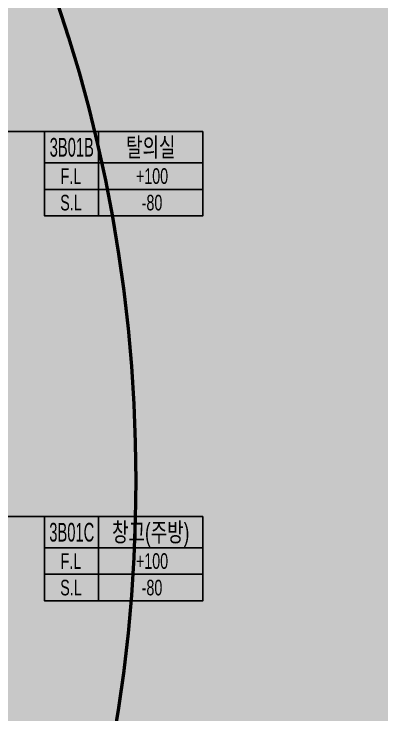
# Model space of a CAD drawing. Header units: millimetres. Extents: x 503489 to 750477, y -188693 to 126970.
# Drawn here: x 740446 to 743392, y -134234 to -128620 of the extents above; entities that cross this region are included whole.
import ezdxf
from ezdxf.enums import TextEntityAlignment as Align

# ---------------------------------------------------------------- set-up
doc = ezdxf.new("R2010")
doc.units = ezdxf.units.MM
doc.header["$LTSCALE"] = 200
doc.header["$MEASUREMENT"] = 0
for name, color, linetype in [('9', 9, 'CONTINUOUS'), ('M-ROOM', 6, 'CONTINUOUS'), ('ROOM-LINE', 4, 'CONTINUOUS')]:
    doc.layers.add(name, color=color, linetype=linetype)
doc.styles.add('돋움', font='gulim.ttc', dxfattribs={"width": 0.8})

msp = doc.modelspace()

# ---------------------------------------------------------------- hatches: boundary and pattern name
at = {"layer": '9', "true_color": 0x212830, "transparency": 33554559}
h = msp.add_hatch(dxfattribs=at)
h.set_pattern_fill('ANSI31', color=250)
h.set_pattern_definition([(45, (-129010.44264, 0), (-0.088388347648, 0.088388347648), [])])
h.paths.add_polyline_path([(709576.761, -119900), (709576.761, -147400), (749376.761, -147400), (749376.761, -119900)])

# ---------------------------------------------------------------- linework, layer by layer
at = {"layer": '9', "lineweight": 53}
msp.add_circle((729476.761, -132359.169), 11943.881, dxfattribs=at)
at = {"layer": 'M-ROOM'}
for p, q in [((741123.909, -129812.029), (741123.909, -130237.029)), ((740690.575, -130024.529), (741957.242, -130024.529)), ((741123.909, -132895.292), (741123.909, -133320.292)), ((740690.575, -133107.792), (741957.242, -133107.792))]:
    msp.add_line(p, q, dxfattribs=at)
for points in [[(741957.242, -129812.029), (741957.242, -130237.029), (740690.575, -130237.029), (740690.575, -129812.029)], [(741957.242, -132895.292), (741957.242, -133320.292), (740690.575, -133320.292), (740690.575, -132895.292)]]:
    msp.add_lwpolyline(points, dxfattribs=at)
at = {"layer": 'ROOM-LINE'}
for p, q in [((741957.242, -129562.029), (737769.452, -129562.029)), ((740690.575, -129812.029), (740690.575, -129562.029)), ((741123.909, -129562.029), (741123.909, -129812.029)), ((741957.242, -129562.029), (741957.242, -129812.029)), ((741957.242, -129812.029), (740690.575, -129812.029)), ((741957.242, -132645.292), (737769.452, -132645.292)), ((740690.575, -132895.292), (740690.575, -132645.292)), ((741123.909, -132645.292), (741123.909, -132895.292)), ((741957.242, -132645.292), (741957.242, -132895.292)), ((741957.242, -132895.292), (740690.575, -132895.292))]:
    msp.add_line(p, q, dxfattribs=at)

# ---------------------------------------------------------------- texts
at = {"layer": 'M-ROOM', "style": '돋움', "width": 0.7}
for s, p in [('F.L', (740902.241, -129918.279)), ('+100', (741551.039, -129918.279)), ('S.L', (740902.241, -130130.779)), ('-80', (741551.039, -130130.779)), ('F.L', (740902.241, -133001.542)), ('+100', (741551.039, -133001.542)), ('S.L', (740902.241, -133214.042)), ('-80', (741551.039, -133214.042))]:
    msp.add_text(s, height=125, dxfattribs=at).set_placement(p, align=Align.MIDDLE_CENTER)
at = {"layer": 'ROOM-LINE', "style": '돋움'}
for s, width, p in [('3B01B', 0.6, (740908.643, -129687.284)), ('탈의실', 0.7, (741540.775, -129687.284)), ('3B01C', 0.6, (740908.643, -132770.548)), ('창고(주방)', 0.7, (741540.775, -132770.548))]:
    msp.add_text(s, height=150, dxfattribs=dict(at, width=width)).set_placement(p, align=Align.MIDDLE_CENTER)

doc.saveas('drawing.dxf')
